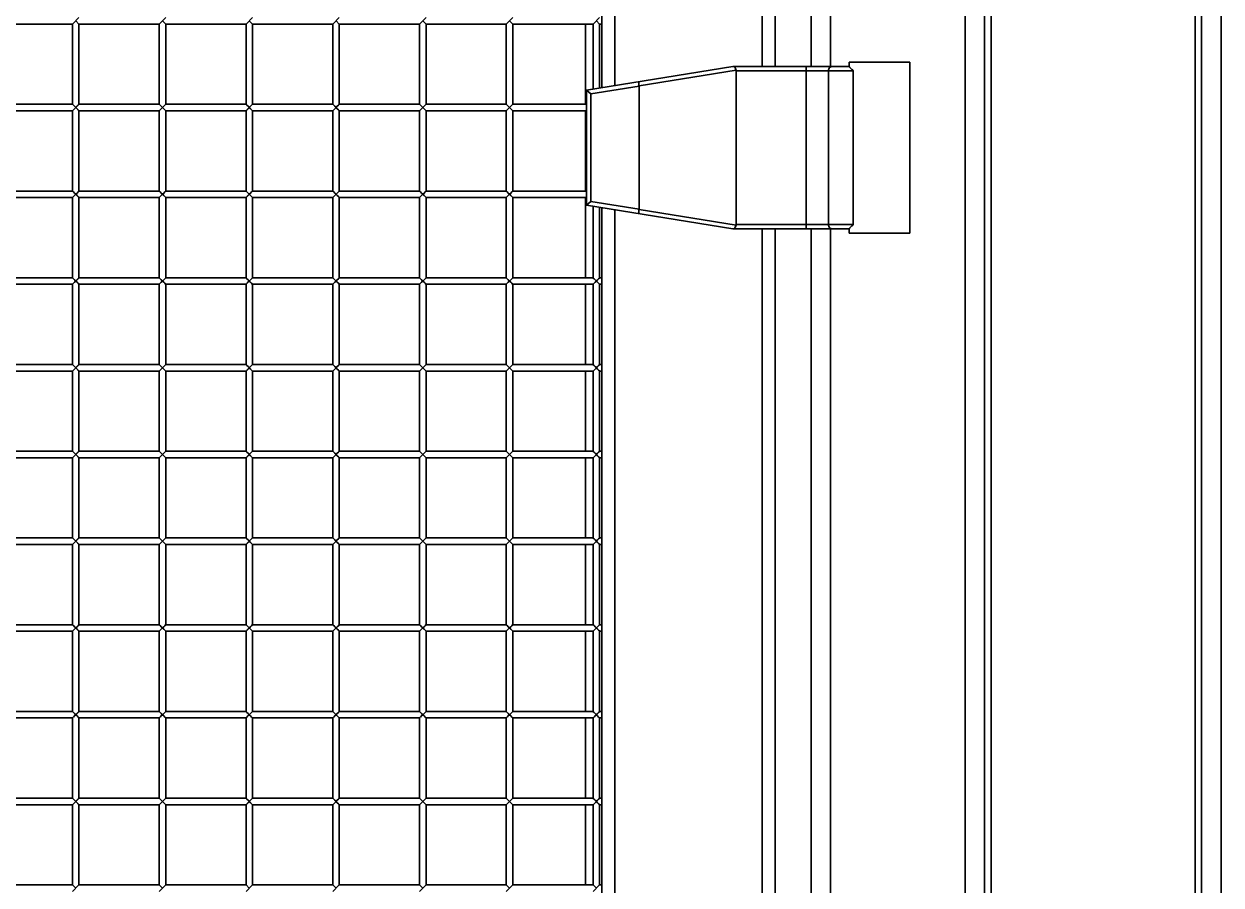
# Model space of a CAD drawing. Header units: millimetres. Extents: x 32496 to 166256, y 3504 to 23939.
# Drawn here: x 45024 to 45576, y 15773 to 16170 of the extents above; entities that cross this region are included whole.
import ezdxf

# ---------------------------------------------------------------- set-up
doc = ezdxf.new("R2010")
doc.units = ezdxf.units.MM
doc.layers.get('0').update_dxf_attribs({"lineweight": 35})

msp = doc.modelspace()

# ---------------------------------------------------------------- linework, layer by layer
at = {"linetype": 'Continuous'}
for p, q in [((45457.64, 15203.349), (45457.64, 17722.349)), ((45466.64, 17722.349), (45466.64, 15203.349)), ((45469.64, 17722.349), (45469.64, 15203.349)), ((45563.64, 17722.349), (45563.64, 15203.349)), ((45566.64, 17722.349), (45566.64, 15203.349)), ((45575.64, 17722.349), (45575.64, 15203.349)), ((45296.14, 16141.467), (45296.14, 16784.23)), ((45364.14, 16775.349), (45364.14, 16150.349)), ((45370.14, 16150.349), (45370.14, 16775.349)), ((45386.64, 16150.349), (45386.64, 16775.349)), ((45395.64, 16150.349), (45395.64, 16775.349)), ((45290.14, 16362.849), (45290.14, 16140.326)), ((45046.14, 16169.849), (45049.14, 16172.849)), ((45049.14, 16169.849), (45047.64, 16171.349)), ((45086.14, 16169.849), (45089.14, 16172.849)), ((45089.14, 16169.849), (45087.64, 16171.349)), ((45126.14, 16169.849), (45129.14, 16172.849)), ((45129.14, 16169.849), (45127.64, 16171.349)), ((45166.14, 16169.849), (45169.14, 16172.849)), ((45169.14, 16169.849), (45167.64, 16171.349)), ((45206.14, 16169.849), (45209.14, 16172.849)), ((45209.14, 16169.849), (45207.64, 16171.349)), ((45246.14, 16169.849), (45249.14, 16172.849)), ((45249.14, 16169.849), (45247.64, 16171.349)), ((45286.14, 16169.849), (45289.14, 16172.849)), ((45289.14, 16169.849), (45287.64, 16171.349)), ((45009.14, 16169.849), (45046.14, 16169.849)), ((45046.14, 16169.849), (45046.14, 16132.849)), ((45049.14, 16169.849), (45049.14, 16132.849)), ((45049.14, 16169.849), (45086.14, 16169.849)), ((45086.14, 16169.849), (45086.14, 16132.849)), ((45089.14, 16169.849), (45089.14, 16132.849)), ((45089.14, 16169.849), (45126.14, 16169.849)), ((45126.14, 16169.849), (45126.14, 16132.849)), ((45129.14, 16169.849), (45129.14, 16132.849)), ((45129.14, 16169.849), (45166.14, 16169.849)), ((45166.14, 16169.849), (45166.14, 16132.849)), ((45169.14, 16169.849), (45169.14, 16132.849)), ((45169.14, 16169.849), (45206.14, 16169.849)), ((45206.14, 16169.849), (45206.14, 16132.849)), ((45209.14, 16169.849), (45209.14, 16132.849)), ((45209.14, 16169.849), (45246.14, 16169.849)), ((45246.14, 16169.849), (45246.14, 16132.849)), ((45249.14, 16169.849), (45249.14, 16132.849)), ((45249.14, 16169.849), (45286.14, 16169.849)), ((45282.64, 16132.849), (45282.64, 16169.849)), ((45286.14, 16169.849), (45286.14, 16139.838)), ((45289.14, 16169.849), (45289.14, 16140.326)), ((45289.14, 16169.849), (45290.14, 16169.849)), ((45283.14, 16139.349), (45350.64, 16150.349)), ((45352.058, 16148.631), (45307.334, 16141.343)), ((45350.64, 16150.349), (45404.14, 16150.349)), ((45352.14, 16148.349), (45352.14, 16077.349)), ((45352.14, 16148.349), (45406.108, 16148.349)), ((45384.316, 16150.349), (45384.316, 16075.349)), ((45394.629, 16077.349), (45394.629, 16148.349)), ((45404.14, 16150.348), (45404.14, 16152.349)), ((45404.14, 16152.349), (45432.14, 16152.349)), ((45406.108, 16148.349), (45406.108, 16077.349)), ((45432.14, 16073.349), (45432.14, 16152.349)), ((45283.14, 16139.349), (45283.14, 16086.349)), ((45283.14, 16139.349), (45285.14, 16137.648)), ((45307.34, 16141.266), (45285.14, 16137.648)), ((45285.14, 16088.049), (45285.14, 16137.648)), ((45307.34, 16141.266), (45307.34, 16084.431)), ((45009.14, 16132.849), (45046.14, 16132.849)), ((45046.14, 16132.849), (45047.64, 16131.349)), ((45046.14, 16129.849), (45049.14, 16132.849)), ((45049.14, 16129.849), (45047.64, 16131.349)), ((45049.14, 16132.849), (45086.14, 16132.849)), ((45086.14, 16132.849), (45087.64, 16131.349)), ((45086.14, 16129.849), (45089.14, 16132.849)), ((45089.14, 16129.849), (45087.64, 16131.349)), ((45089.14, 16132.849), (45126.14, 16132.849)), ((45126.14, 16132.849), (45127.64, 16131.349)), ((45126.14, 16129.849), (45129.14, 16132.849)), ((45129.14, 16129.849), (45127.64, 16131.349)), ((45129.14, 16132.849), (45166.14, 16132.849)), ((45166.14, 16132.849), (45167.64, 16131.349)), ((45166.14, 16129.849), (45169.14, 16132.849)), ((45169.14, 16129.849), (45167.64, 16131.349)), ((45169.14, 16132.849), (45206.14, 16132.849)), ((45206.14, 16132.849), (45207.64, 16131.349)), ((45206.14, 16129.849), (45209.14, 16132.849)), ((45209.14, 16129.849), (45207.64, 16131.349)), ((45209.14, 16132.849), (45246.14, 16132.849)), ((45246.14, 16132.849), (45247.64, 16131.349)), ((45246.14, 16129.849), (45249.14, 16132.849)), ((45249.14, 16129.849), (45247.64, 16131.349)), ((45249.14, 16132.849), (45283.14, 16132.849)), ((45009.14, 16129.849), (45046.14, 16129.849)), ((45046.14, 16129.849), (45046.14, 16092.849)), ((45049.14, 16129.849), (45049.14, 16092.849)), ((45049.14, 16129.849), (45086.14, 16129.849)), ((45086.14, 16129.849), (45086.14, 16092.849)), ((45089.14, 16129.849), (45089.14, 16092.849)), ((45089.14, 16129.849), (45126.14, 16129.849)), ((45126.14, 16129.849), (45126.14, 16092.849)), ((45129.14, 16129.849), (45129.14, 16092.849)), ((45129.14, 16129.849), (45166.14, 16129.849)), ((45166.14, 16129.849), (45166.14, 16092.849)), ((45169.14, 16129.849), (45169.14, 16092.849)), ((45169.14, 16129.849), (45206.14, 16129.849)), ((45206.14, 16129.849), (45206.14, 16092.849)), ((45209.14, 16129.849), (45209.14, 16092.849)), ((45209.14, 16129.849), (45246.14, 16129.849)), ((45246.14, 16129.849), (45246.14, 16092.849)), ((45249.14, 16129.849), (45249.14, 16092.849)), ((45249.14, 16129.849), (45283.14, 16129.849)), ((45282.64, 16092.849), (45282.64, 16129.849)), ((45009.14, 16092.849), (45046.14, 16092.849)), ((45046.14, 16092.849), (45047.64, 16091.349)), ((45046.14, 16089.849), (45049.14, 16092.849)), ((45049.14, 16092.849), (45086.14, 16092.849)), ((45086.14, 16092.849), (45087.64, 16091.349)), ((45086.14, 16089.849), (45089.14, 16092.849)), ((45089.14, 16092.849), (45126.14, 16092.849)), ((45126.14, 16092.849), (45127.64, 16091.349)), ((45126.14, 16089.849), (45129.14, 16092.849)), ((45129.14, 16092.849), (45166.14, 16092.849)), ((45166.14, 16092.849), (45167.64, 16091.349)), ((45166.14, 16089.849), (45169.14, 16092.849)), ((45169.14, 16092.849), (45206.14, 16092.849)), ((45206.14, 16092.849), (45207.64, 16091.349)), ((45206.14, 16089.849), (45209.14, 16092.849)), ((45209.14, 16092.849), (45246.14, 16092.849)), ((45246.14, 16092.849), (45247.64, 16091.349)), ((45246.14, 16089.849), (45249.14, 16092.849)), ((45249.14, 16092.849), (45283.14, 16092.849)), ((45009.14, 16089.849), (45046.14, 16089.849)), ((45046.14, 16089.849), (45046.14, 16052.849)), ((45049.14, 16089.849), (45047.64, 16091.349)), ((45049.14, 16089.849), (45049.14, 16052.849)), ((45049.14, 16089.849), (45086.14, 16089.849)), ((45086.14, 16089.849), (45086.14, 16052.849)), ((45089.14, 16089.849), (45087.64, 16091.349)), ((45089.14, 16089.849), (45089.14, 16052.849)), ((45089.14, 16089.849), (45126.14, 16089.849)), ((45126.14, 16089.849), (45126.14, 16052.849)), ((45129.14, 16089.849), (45127.64, 16091.349)), ((45129.14, 16089.849), (45129.14, 16052.849)), ((45129.14, 16089.849), (45166.14, 16089.849)), ((45166.14, 16089.849), (45166.14, 16052.849)), ((45169.14, 16089.849), (45167.64, 16091.349)), ((45169.14, 16089.849), (45169.14, 16052.849)), ((45169.14, 16089.849), (45206.14, 16089.849)), ((45206.14, 16089.849), (45206.14, 16052.849)), ((45209.14, 16089.849), (45207.64, 16091.349)), ((45209.14, 16089.849), (45209.14, 16052.849)), ((45209.14, 16089.849), (45246.14, 16089.849)), ((45246.14, 16089.849), (45246.14, 16052.849)), ((45249.14, 16089.849), (45247.64, 16091.349)), ((45249.14, 16089.849), (45249.14, 16052.849)), ((45249.14, 16089.849), (45283.14, 16089.849)), ((45282.64, 16052.849), (45282.64, 16089.849)), ((45283.14, 16086.349), (45285.14, 16088.049)), ((45285.14, 16088.049), (45307.34, 16084.431)), ((45283.14, 16086.349), (45350.64, 16075.349)), ((45286.14, 16085.86), (45286.14, 16052.849)), ((45289.14, 16085.371), (45289.14, 16052.849)), ((45290.14, 16085.208), (45290.14, 15459.849)), ((45296.14, 15441.467), (45296.14, 16084.23)), ((45307.334, 16084.355), (45352.058, 16077.066)), ((45406.108, 16077.349), (45352.14, 16077.349)), ((45350.64, 16075.349), (45404.14, 16075.349)), ((45364.14, 16075.349), (45364.14, 15450.349)), ((45370.14, 15450.349), (45370.14, 16075.349)), ((45386.64, 15450.349), (45386.64, 16075.349)), ((45395.64, 15450.349), (45395.64, 16075.349)), ((45404.14, 16075.349), (45404.14, 16073.349)), ((45432.14, 16073.349), (45404.14, 16073.349)), ((45009.14, 16052.849), (45046.14, 16052.849)), ((45009.14, 16049.849), (45046.14, 16049.849)), ((45046.14, 16052.849), (45047.64, 16051.349)), ((45046.14, 16049.849), (45049.14, 16052.849)), ((45046.14, 16049.849), (45046.14, 16012.849)), ((45049.14, 16049.849), (45047.64, 16051.349)), ((45049.14, 16052.849), (45086.14, 16052.849)), ((45049.14, 16049.849), (45049.14, 16012.849)), ((45049.14, 16049.849), (45086.14, 16049.849)), ((45086.14, 16052.849), (45087.64, 16051.349)), ((45086.14, 16049.849), (45089.14, 16052.849)), ((45086.14, 16049.849), (45086.14, 16012.849)), ((45089.14, 16049.849), (45087.64, 16051.349)), ((45089.14, 16052.849), (45126.14, 16052.849)), ((45089.14, 16049.849), (45089.14, 16012.849)), ((45089.14, 16049.849), (45126.14, 16049.849)), ((45126.14, 16052.849), (45127.64, 16051.349)), ((45126.14, 16049.849), (45129.14, 16052.849)), ((45126.14, 16049.849), (45126.14, 16012.849)), ((45129.14, 16049.849), (45127.64, 16051.349)), ((45129.14, 16052.849), (45166.14, 16052.849)), ((45129.14, 16049.849), (45129.14, 16012.849)), ((45129.14, 16049.849), (45166.14, 16049.849)), ((45166.14, 16052.849), (45167.64, 16051.349)), ((45166.14, 16049.849), (45169.14, 16052.849)), ((45166.14, 16049.849), (45166.14, 16012.849)), ((45169.14, 16049.849), (45167.64, 16051.349)), ((45169.14, 16052.849), (45206.14, 16052.849)), ((45169.14, 16049.849), (45169.14, 16012.849)), ((45169.14, 16049.849), (45206.14, 16049.849)), ((45206.14, 16052.849), (45207.64, 16051.349)), ((45206.14, 16049.849), (45209.14, 16052.849)), ((45206.14, 16049.849), (45206.14, 16012.849)), ((45209.14, 16049.849), (45207.64, 16051.349)), ((45209.14, 16052.849), (45246.14, 16052.849)), ((45209.14, 16049.849), (45209.14, 16012.849)), ((45209.14, 16049.849), (45246.14, 16049.849)), ((45246.14, 16052.849), (45247.64, 16051.349)), ((45246.14, 16049.849), (45249.14, 16052.849)), ((45246.14, 16049.849), (45246.14, 16012.849)), ((45249.14, 16049.849), (45247.64, 16051.349)), ((45249.14, 16052.849), (45286.14, 16052.849)), ((45249.14, 16049.849), (45249.14, 16012.849)), ((45249.14, 16049.849), (45286.14, 16049.849)), ((45282.64, 16012.849), (45282.64, 16049.849)), ((45286.14, 16052.849), (45287.64, 16051.349)), ((45286.14, 16049.849), (45289.14, 16052.849)), ((45286.14, 16049.849), (45286.14, 16012.849)), ((45289.14, 16049.849), (45287.64, 16051.349)), ((45289.14, 16052.849), (45290.14, 16052.849)), ((45289.14, 16049.849), (45289.14, 16012.849)), ((45289.14, 16049.849), (45290.14, 16049.849)), ((45009.14, 16012.849), (45046.14, 16012.849)), ((45046.14, 16012.849), (45047.64, 16011.349)), ((45046.14, 16009.849), (45049.14, 16012.849)), ((45049.14, 16009.849), (45047.64, 16011.349)), ((45049.14, 16012.849), (45086.14, 16012.849)), ((45086.14, 16012.849), (45087.64, 16011.349)), ((45086.14, 16009.849), (45089.14, 16012.849)), ((45089.14, 16009.849), (45087.64, 16011.349)), ((45089.14, 16012.849), (45126.14, 16012.849)), ((45126.14, 16012.849), (45127.64, 16011.349)), ((45126.14, 16009.849), (45129.14, 16012.849)), ((45129.14, 16009.849), (45127.64, 16011.349)), ((45129.14, 16012.849), (45166.14, 16012.849)), ((45166.14, 16012.849), (45167.64, 16011.349)), ((45166.14, 16009.849), (45169.14, 16012.849)), ((45169.14, 16009.849), (45167.64, 16011.349)), ((45169.14, 16012.849), (45206.14, 16012.849)), ((45206.14, 16012.849), (45207.64, 16011.349)), ((45206.14, 16009.849), (45209.14, 16012.849)), ((45209.14, 16009.849), (45207.64, 16011.349)), ((45209.14, 16012.849), (45246.14, 16012.849)), ((45246.14, 16012.849), (45247.64, 16011.349)), ((45246.14, 16009.849), (45249.14, 16012.849)), ((45249.14, 16009.849), (45247.64, 16011.349)), ((45249.14, 16012.849), (45286.14, 16012.849)), ((45286.14, 16012.849), (45287.64, 16011.349)), ((45286.14, 16009.849), (45289.14, 16012.849)), ((45289.14, 16009.849), (45287.64, 16011.349)), ((45289.14, 16012.849), (45290.14, 16012.849)), ((45009.14, 16009.849), (45046.14, 16009.849)), ((45046.14, 16009.849), (45046.14, 15972.849)), ((45049.14, 16009.849), (45049.14, 15972.849)), ((45049.14, 16009.849), (45086.14, 16009.849)), ((45086.14, 16009.849), (45086.14, 15972.849)), ((45089.14, 16009.849), (45089.14, 15972.849)), ((45089.14, 16009.849), (45126.14, 16009.849)), ((45126.14, 16009.849), (45126.14, 15972.849)), ((45129.14, 16009.849), (45129.14, 15972.849)), ((45129.14, 16009.849), (45166.14, 16009.849)), ((45166.14, 16009.849), (45166.14, 15972.849)), ((45169.14, 16009.849), (45169.14, 15972.849)), ((45169.14, 16009.849), (45206.14, 16009.849)), ((45206.14, 16009.849), (45206.14, 15972.849)), ((45209.14, 16009.849), (45209.14, 15972.849)), ((45209.14, 16009.849), (45246.14, 16009.849)), ((45246.14, 16009.849), (45246.14, 15972.849)), ((45249.14, 16009.849), (45249.14, 15972.849)), ((45249.14, 16009.849), (45286.14, 16009.849)), ((45282.64, 15972.849), (45282.64, 16009.849)), ((45286.14, 16009.849), (45286.14, 15972.849)), ((45289.14, 16009.849), (45289.14, 15972.849)), ((45289.14, 16009.849), (45290.14, 16009.849)), ((45009.14, 15972.849), (45046.14, 15972.849)), ((45046.14, 15972.849), (45047.64, 15971.349)), ((45046.14, 15969.849), (45049.14, 15972.849)), ((45049.14, 15969.849), (45047.64, 15971.349)), ((45049.14, 15972.849), (45086.14, 15972.849)), ((45086.14, 15972.849), (45087.64, 15971.349)), ((45086.14, 15969.849), (45089.14, 15972.849)), ((45089.14, 15969.849), (45087.64, 15971.349)), ((45089.14, 15972.849), (45126.14, 15972.849)), ((45126.14, 15972.849), (45127.64, 15971.349)), ((45126.14, 15969.849), (45129.14, 15972.849)), ((45129.14, 15969.849), (45127.64, 15971.349)), ((45129.14, 15972.849), (45166.14, 15972.849)), ((45166.14, 15972.849), (45167.64, 15971.349)), ((45166.14, 15969.849), (45169.14, 15972.849)), ((45169.14, 15969.849), (45167.64, 15971.349)), ((45169.14, 15972.849), (45206.14, 15972.849)), ((45206.14, 15972.849), (45207.64, 15971.349)), ((45206.14, 15969.849), (45209.14, 15972.849)), ((45209.14, 15969.849), (45207.64, 15971.349)), ((45209.14, 15972.849), (45246.14, 15972.849)), ((45246.14, 15972.849), (45247.64, 15971.349)), ((45246.14, 15969.849), (45249.14, 15972.849)), ((45249.14, 15969.849), (45247.64, 15971.349)), ((45249.14, 15972.849), (45286.14, 15972.849)), ((45286.14, 15972.849), (45287.64, 15971.349)), ((45286.14, 15969.849), (45289.14, 15972.849)), ((45289.14, 15969.849), (45287.64, 15971.349)), ((45289.14, 15972.849), (45290.14, 15972.849)), ((45009.14, 15969.849), (45046.14, 15969.849)), ((45046.14, 15969.849), (45046.14, 15932.849)), ((45049.14, 15969.849), (45049.14, 15932.849)), ((45049.14, 15969.849), (45086.14, 15969.849)), ((45086.14, 15969.849), (45086.14, 15932.849)), ((45089.14, 15969.849), (45089.14, 15932.849)), ((45089.14, 15969.849), (45126.14, 15969.849)), ((45126.14, 15969.849), (45126.14, 15932.849)), ((45129.14, 15969.849), (45129.14, 15932.849)), ((45129.14, 15969.849), (45166.14, 15969.849)), ((45166.14, 15969.849), (45166.14, 15932.849)), ((45169.14, 15969.849), (45169.14, 15932.849)), ((45169.14, 15969.849), (45206.14, 15969.849)), ((45206.14, 15969.849), (45206.14, 15932.849)), ((45209.14, 15969.849), (45209.14, 15932.849)), ((45209.14, 15969.849), (45246.14, 15969.849)), ((45246.14, 15969.849), (45246.14, 15932.849)), ((45249.14, 15969.849), (45249.14, 15932.849)), ((45249.14, 15969.849), (45286.14, 15969.849)), ((45282.64, 15932.849), (45282.64, 15969.849)), ((45286.14, 15969.849), (45286.14, 15932.849)), ((45289.14, 15969.849), (45289.14, 15932.849)), ((45289.14, 15969.849), (45290.14, 15969.849)), ((45009.14, 15932.849), (45046.14, 15932.849)), ((45046.14, 15932.849), (45047.64, 15931.349)), ((45046.14, 15929.849), (45049.14, 15932.849)), ((45049.14, 15932.849), (45086.14, 15932.849)), ((45086.14, 15932.849), (45087.64, 15931.349)), ((45086.14, 15929.849), (45089.14, 15932.849)), ((45089.14, 15932.849), (45126.14, 15932.849)), ((45126.14, 15932.849), (45127.64, 15931.349)), ((45126.14, 15929.849), (45129.14, 15932.849)), ((45129.14, 15932.849), (45166.14, 15932.849)), ((45166.14, 15932.849), (45167.64, 15931.349)), ((45166.14, 15929.849), (45169.14, 15932.849)), ((45169.14, 15932.849), (45206.14, 15932.849)), ((45206.14, 15932.849), (45207.64, 15931.349)), ((45206.14, 15929.849), (45209.14, 15932.849)), ((45209.14, 15932.849), (45246.14, 15932.849)), ((45246.14, 15932.849), (45247.64, 15931.349)), ((45246.14, 15929.849), (45249.14, 15932.849)), ((45249.14, 15932.849), (45286.14, 15932.849)), ((45286.14, 15932.849), (45287.64, 15931.349)), ((45286.14, 15929.849), (45289.14, 15932.849)), ((45289.14, 15932.849), (45290.14, 15932.849)), ((45009.14, 15929.849), (45046.14, 15929.849)), ((45046.14, 15929.849), (45046.14, 15892.849)), ((45049.14, 15929.849), (45047.64, 15931.349)), ((45049.14, 15929.849), (45049.14, 15892.849)), ((45049.14, 15929.849), (45086.14, 15929.849)), ((45086.14, 15929.849), (45086.14, 15892.849)), ((45089.14, 15929.849), (45087.64, 15931.349)), ((45089.14, 15929.849), (45089.14, 15892.849)), ((45089.14, 15929.849), (45126.14, 15929.849)), ((45126.14, 15929.849), (45126.14, 15892.849)), ((45129.14, 15929.849), (45127.64, 15931.349)), ((45129.14, 15929.849), (45129.14, 15892.849)), ((45129.14, 15929.849), (45166.14, 15929.849)), ((45166.14, 15929.849), (45166.14, 15892.849)), ((45169.14, 15929.849), (45167.64, 15931.349)), ((45169.14, 15929.849), (45169.14, 15892.849)), ((45169.14, 15929.849), (45206.14, 15929.849)), ((45206.14, 15929.849), (45206.14, 15892.849)), ((45209.14, 15929.849), (45207.64, 15931.349)), ((45209.14, 15929.849), (45209.14, 15892.849)), ((45209.14, 15929.849), (45246.14, 15929.849)), ((45246.14, 15929.849), (45246.14, 15892.849)), ((45249.14, 15929.849), (45247.64, 15931.349)), ((45249.14, 15929.849), (45249.14, 15892.849)), ((45249.14, 15929.849), (45286.14, 15929.849)), ((45282.64, 15892.849), (45282.64, 15929.849)), ((45286.14, 15929.849), (45286.14, 15892.849)), ((45289.14, 15929.849), (45287.64, 15931.349)), ((45289.14, 15929.849), (45289.14, 15892.849)), ((45289.14, 15929.849), (45290.14, 15929.849)), ((45009.14, 15892.849), (45046.14, 15892.849)), ((45009.14, 15889.849), (45046.14, 15889.849)), ((45046.14, 15892.849), (45047.64, 15891.349)), ((45046.14, 15889.849), (45049.14, 15892.849)), ((45046.14, 15889.849), (45046.14, 15852.849)), ((45049.14, 15889.849), (45047.64, 15891.349)), ((45049.14, 15892.849), (45086.14, 15892.849)), ((45049.14, 15889.849), (45049.14, 15852.849)), ((45049.14, 15889.849), (45086.14, 15889.849)), ((45086.14, 15892.849), (45087.64, 15891.349)), ((45086.14, 15889.849), (45089.14, 15892.849)), ((45086.14, 15889.849), (45086.14, 15852.849)), ((45089.14, 15889.849), (45087.64, 15891.349)), ((45089.14, 15892.849), (45126.14, 15892.849)), ((45089.14, 15889.849), (45089.14, 15852.849)), ((45089.14, 15889.849), (45126.14, 15889.849)), ((45126.14, 15892.849), (45127.64, 15891.349)), ((45126.14, 15889.849), (45129.14, 15892.849)), ((45126.14, 15889.849), (45126.14, 15852.849)), ((45129.14, 15889.849), (45127.64, 15891.349)), ((45129.14, 15892.849), (45166.14, 15892.849)), ((45129.14, 15889.849), (45129.14, 15852.849)), ((45129.14, 15889.849), (45166.14, 15889.849)), ((45166.14, 15892.849), (45167.64, 15891.349)), ((45166.14, 15889.849), (45169.14, 15892.849)), ((45166.14, 15889.849), (45166.14, 15852.849)), ((45169.14, 15889.849), (45167.64, 15891.349)), ((45169.14, 15892.849), (45206.14, 15892.849)), ((45169.14, 15889.849), (45169.14, 15852.849)), ((45169.14, 15889.849), (45206.14, 15889.849)), ((45206.14, 15892.849), (45207.64, 15891.349)), ((45206.14, 15889.849), (45209.14, 15892.849)), ((45206.14, 15889.849), (45206.14, 15852.849)), ((45209.14, 15889.849), (45207.64, 15891.349)), ((45209.14, 15892.849), (45246.14, 15892.849)), ((45209.14, 15889.849), (45209.14, 15852.849)), ((45209.14, 15889.849), (45246.14, 15889.849)), ((45246.14, 15892.849), (45247.64, 15891.349)), ((45246.14, 15889.849), (45249.14, 15892.849)), ((45246.14, 15889.849), (45246.14, 15852.849)), ((45249.14, 15889.849), (45247.64, 15891.349)), ((45249.14, 15892.849), (45286.14, 15892.849)), ((45249.14, 15889.849), (45249.14, 15852.849)), ((45249.14, 15889.849), (45286.14, 15889.849)), ((45282.64, 15852.849), (45282.64, 15889.849)), ((45286.14, 15892.849), (45287.64, 15891.349)), ((45286.14, 15889.849), (45289.14, 15892.849)), ((45286.14, 15889.849), (45286.14, 15852.849)), ((45289.14, 15889.849), (45287.64, 15891.349)), ((45289.14, 15892.849), (45290.14, 15892.849)), ((45289.14, 15889.849), (45289.14, 15852.849)), ((45289.14, 15889.849), (45290.14, 15889.849)), ((45009.14, 15852.849), (45046.14, 15852.849)), ((45046.14, 15852.849), (45047.64, 15851.349)), ((45046.14, 15849.849), (45049.14, 15852.849)), ((45049.14, 15849.849), (45047.64, 15851.349)), ((45049.14, 15852.849), (45086.14, 15852.849)), ((45086.14, 15852.849), (45087.64, 15851.349)), ((45086.14, 15849.849), (45089.14, 15852.849)), ((45089.14, 15849.849), (45087.64, 15851.349)), ((45089.14, 15852.849), (45126.14, 15852.849)), ((45126.14, 15852.849), (45127.64, 15851.349)), ((45126.14, 15849.849), (45129.14, 15852.849)), ((45129.14, 15849.849), (45127.64, 15851.349)), ((45129.14, 15852.849), (45166.14, 15852.849)), ((45166.14, 15852.849), (45167.64, 15851.349)), ((45166.14, 15849.849), (45169.14, 15852.849)), ((45169.14, 15849.849), (45167.64, 15851.349)), ((45169.14, 15852.849), (45206.14, 15852.849)), ((45206.14, 15852.849), (45207.64, 15851.349)), ((45206.14, 15849.849), (45209.14, 15852.849)), ((45209.14, 15849.849), (45207.64, 15851.349)), ((45209.14, 15852.849), (45246.14, 15852.849)), ((45246.14, 15852.849), (45247.64, 15851.349)), ((45246.14, 15849.849), (45249.14, 15852.849)), ((45249.14, 15849.849), (45247.64, 15851.349)), ((45249.14, 15852.849), (45286.14, 15852.849)), ((45286.14, 15852.849), (45287.64, 15851.349)), ((45286.14, 15849.849), (45289.14, 15852.849)), ((45289.14, 15849.849), (45287.64, 15851.349)), ((45289.14, 15852.849), (45290.14, 15852.849)), ((45009.14, 15849.849), (45046.14, 15849.849)), ((45046.14, 15849.849), (45046.14, 15812.849)), ((45049.14, 15849.849), (45049.14, 15812.849)), ((45049.14, 15849.849), (45086.14, 15849.849)), ((45086.14, 15849.849), (45086.14, 15812.849)), ((45089.14, 15849.849), (45089.14, 15812.849)), ((45089.14, 15849.849), (45126.14, 15849.849)), ((45126.14, 15849.849), (45126.14, 15812.849)), ((45129.14, 15849.849), (45129.14, 15812.849)), ((45129.14, 15849.849), (45166.14, 15849.849)), ((45166.14, 15849.849), (45166.14, 15812.849)), ((45169.14, 15849.849), (45169.14, 15812.849)), ((45169.14, 15849.849), (45206.14, 15849.849)), ((45206.14, 15849.849), (45206.14, 15812.849)), ((45209.14, 15849.849), (45209.14, 15812.849)), ((45209.14, 15849.849), (45246.14, 15849.849)), ((45246.14, 15849.849), (45246.14, 15812.849)), ((45249.14, 15849.849), (45249.14, 15812.849)), ((45249.14, 15849.849), (45286.14, 15849.849)), ((45282.64, 15812.849), (45282.64, 15849.849)), ((45286.14, 15849.849), (45286.14, 15812.849)), ((45289.14, 15849.849), (45289.14, 15812.849)), ((45289.14, 15849.849), (45290.14, 15849.849)), ((45009.14, 15812.849), (45046.14, 15812.849)), ((45046.14, 15812.849), (45047.64, 15811.349)), ((45046.14, 15809.849), (45049.14, 15812.849)), ((45049.14, 15809.849), (45047.64, 15811.349)), ((45049.14, 15812.849), (45086.14, 15812.849)), ((45086.14, 15812.849), (45087.64, 15811.349)), ((45086.14, 15809.849), (45089.14, 15812.849)), ((45089.14, 15809.849), (45087.64, 15811.349)), ((45089.14, 15812.849), (45126.14, 15812.849)), ((45126.14, 15812.849), (45127.64, 15811.349)), ((45126.14, 15809.849), (45129.14, 15812.849)), ((45129.14, 15809.849), (45127.64, 15811.349)), ((45129.14, 15812.849), (45166.14, 15812.849)), ((45166.14, 15812.849), (45167.64, 15811.349)), ((45166.14, 15809.849), (45169.14, 15812.849)), ((45169.14, 15809.849), (45167.64, 15811.349)), ((45169.14, 15812.849), (45206.14, 15812.849)), ((45206.14, 15812.849), (45207.64, 15811.349)), ((45206.14, 15809.849), (45209.14, 15812.849)), ((45209.14, 15809.849), (45207.64, 15811.349)), ((45209.14, 15812.849), (45246.14, 15812.849)), ((45246.14, 15812.849), (45247.64, 15811.349)), ((45246.14, 15809.849), (45249.14, 15812.849)), ((45249.14, 15809.849), (45247.64, 15811.349)), ((45249.14, 15812.849), (45286.14, 15812.849)), ((45286.14, 15812.849), (45287.64, 15811.349)), ((45286.14, 15809.849), (45289.14, 15812.849)), ((45289.14, 15809.849), (45287.64, 15811.349)), ((45289.14, 15812.849), (45290.14, 15812.849)), ((45009.14, 15809.849), (45046.14, 15809.849)), ((45046.14, 15809.849), (45046.14, 15772.849)), ((45049.14, 15809.849), (45049.14, 15772.849)), ((45049.14, 15809.849), (45086.14, 15809.849)), ((45086.14, 15809.849), (45086.14, 15772.849)), ((45089.14, 15809.849), (45089.14, 15772.849)), ((45089.14, 15809.849), (45126.14, 15809.849)), ((45126.14, 15809.849), (45126.14, 15772.849)), ((45129.14, 15809.849), (45129.14, 15772.849)), ((45129.14, 15809.849), (45166.14, 15809.849)), ((45166.14, 15809.849), (45166.14, 15772.849)), ((45169.14, 15809.849), (45169.14, 15772.849)), ((45169.14, 15809.849), (45206.14, 15809.849)), ((45206.14, 15809.849), (45206.14, 15772.849)), ((45209.14, 15809.849), (45209.14, 15772.849)), ((45209.14, 15809.849), (45246.14, 15809.849)), ((45246.14, 15809.849), (45246.14, 15772.849)), ((45249.14, 15809.849), (45249.14, 15772.849)), ((45249.14, 15809.849), (45286.14, 15809.849)), ((45282.64, 15772.849), (45282.64, 15809.849)), ((45286.14, 15809.849), (45286.14, 15772.849)), ((45289.14, 15809.849), (45289.14, 15772.849)), ((45289.14, 15809.849), (45290.14, 15809.849)), ((45009.14, 15772.849), (45046.14, 15772.849)), ((45046.14, 15772.849), (45047.64, 15771.349)), ((45046.14, 15769.849), (45049.14, 15772.849)), ((45049.14, 15772.849), (45086.14, 15772.849)), ((45086.14, 15772.849), (45087.64, 15771.349)), ((45086.14, 15769.849), (45089.14, 15772.849)), ((45089.14, 15772.849), (45126.14, 15772.849)), ((45126.14, 15772.849), (45127.64, 15771.349)), ((45126.14, 15769.849), (45129.14, 15772.849)), ((45129.14, 15772.849), (45166.14, 15772.849)), ((45166.14, 15772.849), (45167.64, 15771.349)), ((45166.14, 15769.849), (45169.14, 15772.849)), ((45169.14, 15772.849), (45206.14, 15772.849)), ((45206.14, 15772.849), (45207.64, 15771.349)), ((45206.14, 15769.849), (45209.14, 15772.849)), ((45209.14, 15772.849), (45246.14, 15772.849)), ((45246.14, 15772.849), (45247.64, 15771.349)), ((45246.14, 15769.849), (45249.14, 15772.849)), ((45249.14, 15772.849), (45286.14, 15772.849)), ((45286.14, 15772.849), (45287.64, 15771.349)), ((45286.14, 15769.849), (45289.14, 15772.849)), ((45289.14, 15772.849), (45290.14, 15772.849))]:
    msp.add_line(p, q, dxfattribs=at)
for points in [[(45046.255, 16132.733), (45046.57, 16132.418), (45047.06, 16131.929), (45048.229, 16130.759)], [(45047.64, 16131.349), (45047.049, 16130.758), (45046.579, 16130.288)], [(45047.64, 16131.349), (45048.227, 16131.936), (45048.702, 16132.411), (45049.025, 16132.734)], [(45086.255, 16132.733), (45086.57, 16132.418), (45087.06, 16131.929), (45088.229, 16130.759)], [(45087.64, 16131.349), (45087.049, 16130.758), (45086.579, 16130.288)], [(45087.64, 16131.349), (45088.227, 16131.936), (45088.702, 16132.411), (45089.025, 16132.734)], [(45126.255, 16132.733), (45126.57, 16132.418), (45127.06, 16131.929), (45128.229, 16130.759)], [(45127.64, 16131.349), (45127.049, 16130.758), (45126.579, 16130.288)], [(45127.64, 16131.349), (45128.227, 16131.936), (45128.702, 16132.411), (45129.025, 16132.734)], [(45166.255, 16132.733), (45166.57, 16132.418), (45167.06, 16131.929), (45168.229, 16130.759)], [(45167.64, 16131.349), (45167.049, 16130.758), (45166.579, 16130.288)], [(45167.64, 16131.349), (45168.227, 16131.936), (45168.702, 16132.411), (45169.025, 16132.734)], [(45206.255, 16132.733), (45206.57, 16132.418), (45207.06, 16131.929), (45208.229, 16130.759)], [(45207.64, 16131.349), (45207.049, 16130.758), (45206.579, 16130.288)], [(45207.64, 16131.349), (45208.227, 16131.936), (45208.702, 16132.411), (45209.025, 16132.734)], [(45246.255, 16132.733), (45246.57, 16132.418), (45247.06, 16131.929), (45248.229, 16130.759)], [(45247.64, 16131.349), (45247.049, 16130.758), (45246.579, 16130.288)], [(45247.64, 16131.349), (45248.227, 16131.936), (45248.702, 16132.411), (45249.025, 16132.734)], [(45049.024, 16129.965), (45048.701, 16130.287), (45048.229, 16130.759)], [(45089.024, 16129.965), (45088.701, 16130.287), (45088.229, 16130.759)], [(45129.024, 16129.965), (45128.701, 16130.287), (45128.229, 16130.759)], [(45169.024, 16129.965), (45168.701, 16130.287), (45168.229, 16130.759)], [(45209.024, 16129.965), (45208.701, 16130.287), (45208.229, 16130.759)], [(45249.024, 16129.965), (45248.701, 16130.287), (45248.229, 16130.759)], [(45046.255, 16092.733), (45046.57, 16092.418), (45047.06, 16091.929), (45048.229, 16090.759)], [(45047.64, 16091.349), (45048.227, 16091.936), (45048.702, 16092.411), (45049.025, 16092.734)], [(45086.255, 16092.733), (45086.57, 16092.418), (45087.06, 16091.929), (45088.229, 16090.759)], [(45087.64, 16091.349), (45088.227, 16091.936), (45088.702, 16092.411), (45089.025, 16092.734)], [(45126.255, 16092.733), (45126.57, 16092.418), (45127.06, 16091.929), (45128.229, 16090.759)], [(45127.64, 16091.349), (45128.227, 16091.936), (45128.702, 16092.411), (45129.025, 16092.734)], [(45166.255, 16092.733), (45166.57, 16092.418), (45167.06, 16091.929), (45168.229, 16090.759)], [(45167.64, 16091.349), (45168.227, 16091.936), (45168.702, 16092.411), (45169.025, 16092.734)], [(45206.255, 16092.733), (45206.57, 16092.418), (45207.06, 16091.929), (45208.229, 16090.759)], [(45207.64, 16091.349), (45208.227, 16091.936), (45208.702, 16092.411), (45209.025, 16092.734)], [(45246.255, 16092.733), (45246.57, 16092.418), (45247.06, 16091.929), (45248.229, 16090.759)], [(45247.64, 16091.349), (45248.227, 16091.936), (45248.702, 16092.411), (45249.025, 16092.734)], [(45047.64, 16091.349), (45047.049, 16090.758), (45046.579, 16090.288)], [(45049.024, 16089.965), (45048.701, 16090.287), (45048.229, 16090.759)], [(45087.64, 16091.349), (45087.049, 16090.758), (45086.579, 16090.288)], [(45089.024, 16089.965), (45088.701, 16090.287), (45088.229, 16090.759)], [(45127.64, 16091.349), (45127.049, 16090.758), (45126.579, 16090.288)], [(45129.024, 16089.965), (45128.701, 16090.287), (45128.229, 16090.759)], [(45167.64, 16091.349), (45167.049, 16090.758), (45166.579, 16090.288)], [(45169.024, 16089.965), (45168.701, 16090.287), (45168.229, 16090.759)], [(45207.64, 16091.349), (45207.049, 16090.758), (45206.579, 16090.288)], [(45209.024, 16089.965), (45208.701, 16090.287), (45208.229, 16090.759)], [(45247.64, 16091.349), (45247.049, 16090.758), (45246.579, 16090.288)], [(45249.024, 16089.965), (45248.701, 16090.287), (45248.229, 16090.759)], [(45046.255, 16052.733), (45046.57, 16052.418), (45047.06, 16051.929), (45048.229, 16050.759)], [(45047.64, 16051.349), (45047.049, 16050.758), (45046.579, 16050.288)], [(45047.64, 16051.349), (45048.227, 16051.936), (45048.702, 16052.411), (45049.025, 16052.734)], [(45049.024, 16049.965), (45048.701, 16050.287), (45048.229, 16050.759)], [(45086.255, 16052.733), (45086.57, 16052.418), (45087.06, 16051.929), (45088.229, 16050.759)], [(45087.64, 16051.349), (45087.049, 16050.758), (45086.579, 16050.288)], [(45087.64, 16051.349), (45088.227, 16051.936), (45088.702, 16052.411), (45089.025, 16052.734)], [(45089.024, 16049.965), (45088.701, 16050.287), (45088.229, 16050.759)], [(45126.255, 16052.733), (45126.57, 16052.418), (45127.06, 16051.929), (45128.229, 16050.759)], [(45127.64, 16051.349), (45127.049, 16050.758), (45126.579, 16050.288)], [(45127.64, 16051.349), (45128.227, 16051.936), (45128.702, 16052.411), (45129.025, 16052.734)], [(45129.024, 16049.965), (45128.701, 16050.287), (45128.229, 16050.759)], [(45166.255, 16052.733), (45166.57, 16052.418), (45167.06, 16051.929), (45168.229, 16050.759)], [(45167.64, 16051.349), (45167.049, 16050.758), (45166.579, 16050.288)], [(45167.64, 16051.349), (45168.227, 16051.936), (45168.702, 16052.411), (45169.025, 16052.734)], [(45169.024, 16049.965), (45168.701, 16050.287), (45168.229, 16050.759)], [(45206.255, 16052.733), (45206.57, 16052.418), (45207.06, 16051.929), (45208.229, 16050.759)], [(45207.64, 16051.349), (45207.049, 16050.758), (45206.579, 16050.288)], [(45207.64, 16051.349), (45208.227, 16051.936), (45208.702, 16052.411), (45209.025, 16052.734)], [(45209.024, 16049.965), (45208.701, 16050.287), (45208.229, 16050.759)], [(45246.255, 16052.733), (45246.57, 16052.418), (45247.06, 16051.929), (45248.229, 16050.759)], [(45247.64, 16051.349), (45247.049, 16050.758), (45246.579, 16050.288)], [(45247.64, 16051.349), (45248.227, 16051.936), (45248.702, 16052.411), (45249.025, 16052.734)], [(45249.024, 16049.965), (45248.701, 16050.287), (45248.229, 16050.759)], [(45286.255, 16052.733), (45286.57, 16052.418), (45287.06, 16051.928), (45288.229, 16050.759)], [(45287.64, 16051.349), (45287.049, 16050.758), (45286.579, 16050.288)], [(45287.64, 16051.349), (45288.227, 16051.936), (45288.702, 16052.411), (45289.025, 16052.734)], [(45289.024, 16049.965), (45288.701, 16050.287), (45288.229, 16050.759)], [(45046.255, 16012.733), (45046.57, 16012.418), (45047.06, 16011.929), (45048.229, 16010.759)], [(45047.64, 16011.349), (45047.049, 16010.758), (45046.579, 16010.288)], [(45047.64, 16011.349), (45048.227, 16011.936), (45048.702, 16012.411), (45049.025, 16012.734)], [(45049.024, 16009.965), (45048.701, 16010.287), (45048.229, 16010.759)], [(45086.255, 16012.733), (45086.57, 16012.418), (45087.06, 16011.929), (45088.229, 16010.759)], [(45087.64, 16011.349), (45087.049, 16010.758), (45086.579, 16010.288)], [(45087.64, 16011.349), (45088.227, 16011.936), (45088.702, 16012.411), (45089.025, 16012.734)], [(45089.024, 16009.965), (45088.701, 16010.287), (45088.229, 16010.759)], [(45126.255, 16012.733), (45126.57, 16012.418), (45127.06, 16011.929), (45128.229, 16010.759)], [(45127.64, 16011.349), (45127.049, 16010.758), (45126.579, 16010.288)], [(45127.64, 16011.349), (45128.227, 16011.936), (45128.702, 16012.411), (45129.025, 16012.734)], [(45129.024, 16009.965), (45128.701, 16010.287), (45128.229, 16010.759)], [(45166.255, 16012.733), (45166.57, 16012.418), (45167.06, 16011.929), (45168.229, 16010.759)], [(45167.64, 16011.349), (45167.049, 16010.758), (45166.579, 16010.288)], [(45167.64, 16011.349), (45168.227, 16011.936), (45168.702, 16012.411), (45169.025, 16012.734)], [(45169.024, 16009.965), (45168.701, 16010.287), (45168.229, 16010.759)], [(45206.255, 16012.733), (45206.57, 16012.418), (45207.06, 16011.929), (45208.229, 16010.759)], [(45207.64, 16011.349), (45207.049, 16010.758), (45206.579, 16010.288)], [(45207.64, 16011.349), (45208.227, 16011.936), (45208.702, 16012.411), (45209.025, 16012.734)], [(45209.024, 16009.965), (45208.701, 16010.287), (45208.229, 16010.759)], [(45246.255, 16012.733), (45246.57, 16012.418), (45247.06, 16011.929), (45248.229, 16010.759)], [(45247.64, 16011.349), (45247.049, 16010.758), (45246.579, 16010.288)], [(45247.64, 16011.349), (45248.227, 16011.936), (45248.702, 16012.411), (45249.025, 16012.734)], [(45249.024, 16009.965), (45248.701, 16010.287), (45248.229, 16010.759)], [(45286.255, 16012.733), (45286.57, 16012.418), (45287.06, 16011.928), (45288.229, 16010.759)], [(45287.64, 16011.349), (45287.049, 16010.758), (45286.579, 16010.288)], [(45287.64, 16011.349), (45288.227, 16011.936), (45288.702, 16012.411), (45289.025, 16012.734)], [(45289.024, 16009.965), (45288.701, 16010.287), (45288.229, 16010.759)], [(45046.255, 15972.733), (45046.57, 15972.418), (45047.06, 15971.929), (45048.229, 15970.759)], [(45047.64, 15971.349), (45047.049, 15970.758), (45046.579, 15970.288)], [(45047.64, 15971.349), (45048.227, 15971.936), (45048.702, 15972.411), (45049.025, 15972.734)], [(45086.255, 15972.733), (45086.57, 15972.418), (45087.06, 15971.929), (45088.229, 15970.759)], [(45087.64, 15971.349), (45087.049, 15970.758), (45086.579, 15970.288)], [(45087.64, 15971.349), (45088.227, 15971.936), (45088.702, 15972.411), (45089.025, 15972.734)], [(45126.255, 15972.733), (45126.57, 15972.418), (45127.06, 15971.929), (45128.229, 15970.759)], [(45127.64, 15971.349), (45127.049, 15970.758), (45126.579, 15970.288)], [(45127.64, 15971.349), (45128.227, 15971.936), (45128.702, 15972.411), (45129.025, 15972.734)], [(45166.255, 15972.733), (45166.57, 15972.418), (45167.06, 15971.929), (45168.229, 15970.759)], [(45167.64, 15971.349), (45167.049, 15970.758), (45166.579, 15970.288)], [(45167.64, 15971.349), (45168.227, 15971.936), (45168.702, 15972.411), (45169.025, 15972.734)], [(45206.255, 15972.733), (45206.57, 15972.418), (45207.06, 15971.929), (45208.229, 15970.759)], [(45207.64, 15971.349), (45207.049, 15970.758), (45206.579, 15970.288)], [(45207.64, 15971.349), (45208.227, 15971.936), (45208.702, 15972.411), (45209.025, 15972.734)], [(45246.255, 15972.733), (45246.57, 15972.418), (45247.06, 15971.929), (45248.229, 15970.759)], [(45247.64, 15971.349), (45247.049, 15970.758), (45246.579, 15970.288)], [(45247.64, 15971.349), (45248.227, 15971.936), (45248.702, 15972.411), (45249.025, 15972.734)], [(45286.255, 15972.733), (45286.57, 15972.418), (45287.06, 15971.928), (45288.229, 15970.759)], [(45287.64, 15971.349), (45287.049, 15970.758), (45286.579, 15970.288)], [(45287.64, 15971.349), (45288.227, 15971.936), (45288.702, 15972.411), (45289.025, 15972.734)], [(45049.024, 15969.965), (45048.701, 15970.287), (45048.229, 15970.759)], [(45089.024, 15969.965), (45088.701, 15970.287), (45088.229, 15970.759)], [(45129.024, 15969.965), (45128.701, 15970.287), (45128.229, 15970.759)], [(45169.024, 15969.965), (45168.701, 15970.287), (45168.229, 15970.759)], [(45209.024, 15969.965), (45208.701, 15970.287), (45208.229, 15970.759)], [(45249.024, 15969.965), (45248.701, 15970.287), (45248.229, 15970.759)], [(45289.024, 15969.965), (45288.701, 15970.287), (45288.229, 15970.759)], [(45046.255, 15932.733), (45046.57, 15932.418), (45047.06, 15931.929), (45048.229, 15930.759)], [(45047.64, 15931.349), (45048.227, 15931.936), (45048.702, 15932.411), (45049.025, 15932.734)], [(45086.255, 15932.733), (45086.57, 15932.418), (45087.06, 15931.929), (45088.229, 15930.759)], [(45087.64, 15931.349), (45088.227, 15931.936), (45088.702, 15932.411), (45089.025, 15932.734)], [(45126.255, 15932.733), (45126.57, 15932.418), (45127.06, 15931.929), (45128.229, 15930.759)], [(45127.64, 15931.349), (45128.227, 15931.936), (45128.702, 15932.411), (45129.025, 15932.734)], [(45166.255, 15932.733), (45166.57, 15932.418), (45167.06, 15931.929), (45168.229, 15930.759)], [(45167.64, 15931.349), (45168.227, 15931.936), (45168.702, 15932.411), (45169.025, 15932.734)], [(45206.255, 15932.733), (45206.57, 15932.418), (45207.06, 15931.929), (45208.229, 15930.759)], [(45207.64, 15931.349), (45208.227, 15931.936), (45208.702, 15932.411), (45209.025, 15932.734)], [(45246.255, 15932.733), (45246.57, 15932.418), (45247.06, 15931.929), (45248.229, 15930.759)], [(45247.64, 15931.349), (45248.227, 15931.936), (45248.702, 15932.411), (45249.025, 15932.734)], [(45286.255, 15932.733), (45286.57, 15932.418), (45287.06, 15931.928), (45288.229, 15930.759)], [(45287.64, 15931.349), (45288.227, 15931.936), (45288.702, 15932.411), (45289.025, 15932.734)], [(45047.64, 15931.349), (45047.049, 15930.758), (45046.579, 15930.288)], [(45049.024, 15929.965), (45048.701, 15930.287), (45048.229, 15930.759)], [(45087.64, 15931.349), (45087.049, 15930.758), (45086.579, 15930.288)], [(45089.024, 15929.965), (45088.701, 15930.287), (45088.229, 15930.759)], [(45127.64, 15931.349), (45127.049, 15930.758), (45126.579, 15930.288)], [(45129.024, 15929.965), (45128.701, 15930.287), (45128.229, 15930.759)], [(45167.64, 15931.349), (45167.049, 15930.758), (45166.579, 15930.288)], [(45169.024, 15929.965), (45168.701, 15930.287), (45168.229, 15930.759)], [(45207.64, 15931.349), (45207.049, 15930.758), (45206.579, 15930.288)], [(45209.024, 15929.965), (45208.701, 15930.287), (45208.229, 15930.759)], [(45247.64, 15931.349), (45247.049, 15930.758), (45246.579, 15930.288)], [(45249.024, 15929.965), (45248.701, 15930.287), (45248.229, 15930.759)], [(45287.64, 15931.349), (45287.049, 15930.758), (45286.579, 15930.288)], [(45289.024, 15929.965), (45288.701, 15930.287), (45288.229, 15930.759)], [(45046.255, 15892.733), (45046.57, 15892.418), (45047.06, 15891.929), (45048.229, 15890.759)], [(45047.64, 15891.349), (45047.049, 15890.758), (45046.579, 15890.288)], [(45047.64, 15891.349), (45048.227, 15891.936), (45048.702, 15892.411), (45049.025, 15892.734)], [(45049.024, 15889.965), (45048.701, 15890.287), (45048.229, 15890.759)], [(45086.255, 15892.733), (45086.57, 15892.418), (45087.06, 15891.929), (45088.229, 15890.759)], [(45087.64, 15891.349), (45087.049, 15890.758), (45086.579, 15890.288)], [(45087.64, 15891.349), (45088.227, 15891.936), (45088.702, 15892.411), (45089.025, 15892.734)], [(45089.024, 15889.965), (45088.701, 15890.287), (45088.229, 15890.759)], [(45126.255, 15892.733), (45126.57, 15892.418), (45127.06, 15891.929), (45128.229, 15890.759)], [(45127.64, 15891.349), (45127.049, 15890.758), (45126.579, 15890.288)], [(45127.64, 15891.349), (45128.227, 15891.936), (45128.702, 15892.411), (45129.025, 15892.734)], [(45129.024, 15889.965), (45128.701, 15890.287), (45128.229, 15890.759)], [(45166.255, 15892.733), (45166.57, 15892.418), (45167.06, 15891.929), (45168.229, 15890.759)], [(45167.64, 15891.349), (45167.049, 15890.758), (45166.579, 15890.288)], [(45167.64, 15891.349), (45168.227, 15891.936), (45168.702, 15892.411), (45169.025, 15892.734)], [(45169.024, 15889.965), (45168.701, 15890.287), (45168.229, 15890.759)], [(45206.255, 15892.733), (45206.57, 15892.418), (45207.06, 15891.929), (45208.229, 15890.759)], [(45207.64, 15891.349), (45207.049, 15890.758), (45206.579, 15890.288)], [(45207.64, 15891.349), (45208.227, 15891.936), (45208.702, 15892.411), (45209.025, 15892.734)], [(45209.024, 15889.965), (45208.701, 15890.287), (45208.229, 15890.759)], [(45246.255, 15892.733), (45246.57, 15892.418), (45247.06, 15891.929), (45248.229, 15890.759)], [(45247.64, 15891.349), (45247.049, 15890.758), (45246.579, 15890.288)], [(45247.64, 15891.349), (45248.227, 15891.936), (45248.702, 15892.411), (45249.025, 15892.734)], [(45249.024, 15889.965), (45248.701, 15890.287), (45248.229, 15890.759)], [(45286.255, 15892.733), (45286.57, 15892.418), (45287.06, 15891.928), (45288.229, 15890.759)], [(45287.64, 15891.349), (45287.049, 15890.758), (45286.579, 15890.288)], [(45287.64, 15891.349), (45288.227, 15891.936), (45288.702, 15892.411), (45289.025, 15892.734)], [(45289.024, 15889.965), (45288.701, 15890.287), (45288.229, 15890.759)], [(45046.255, 15852.733), (45046.57, 15852.418), (45047.06, 15851.929), (45048.229, 15850.759)], [(45047.64, 15851.349), (45047.049, 15850.758), (45046.579, 15850.288)], [(45047.64, 15851.349), (45048.227, 15851.936), (45048.702, 15852.411), (45049.025, 15852.734)], [(45049.024, 15849.965), (45048.701, 15850.287), (45048.229, 15850.759)], [(45086.255, 15852.733), (45086.57, 15852.418), (45087.06, 15851.929), (45088.229, 15850.759)], [(45087.64, 15851.349), (45087.049, 15850.758), (45086.579, 15850.288)], [(45087.64, 15851.349), (45088.227, 15851.936), (45088.702, 15852.411), (45089.025, 15852.734)], [(45089.024, 15849.965), (45088.701, 15850.287), (45088.229, 15850.759)], [(45126.255, 15852.733), (45126.57, 15852.418), (45127.06, 15851.929), (45128.229, 15850.759)], [(45127.64, 15851.349), (45127.049, 15850.758), (45126.579, 15850.288)], [(45127.64, 15851.349), (45128.227, 15851.936), (45128.702, 15852.411), (45129.025, 15852.734)], [(45129.024, 15849.965), (45128.701, 15850.287), (45128.229, 15850.759)], [(45166.255, 15852.733), (45166.57, 15852.418), (45167.06, 15851.929), (45168.229, 15850.759)], [(45167.64, 15851.349), (45167.049, 15850.758), (45166.579, 15850.288)], [(45167.64, 15851.349), (45168.227, 15851.936), (45168.702, 15852.411), (45169.025, 15852.734)], [(45169.024, 15849.965), (45168.701, 15850.287), (45168.229, 15850.759)], [(45206.255, 15852.733), (45206.57, 15852.418), (45207.06, 15851.929), (45208.229, 15850.759)], [(45207.64, 15851.349), (45207.049, 15850.758), (45206.579, 15850.288)], [(45207.64, 15851.349), (45208.227, 15851.936), (45208.702, 15852.411), (45209.025, 15852.734)], [(45209.024, 15849.965), (45208.701, 15850.287), (45208.229, 15850.759)], [(45246.255, 15852.733), (45246.57, 15852.418), (45247.06, 15851.929), (45248.229, 15850.759)], [(45247.64, 15851.349), (45247.049, 15850.758), (45246.579, 15850.288)], [(45247.64, 15851.349), (45248.227, 15851.936), (45248.702, 15852.411), (45249.025, 15852.734)], [(45249.024, 15849.965), (45248.701, 15850.287), (45248.229, 15850.759)], [(45286.255, 15852.733), (45286.57, 15852.418), (45287.06, 15851.928), (45288.229, 15850.759)], [(45287.64, 15851.349), (45287.049, 15850.758), (45286.579, 15850.288)], [(45287.64, 15851.349), (45288.227, 15851.936), (45288.702, 15852.411), (45289.025, 15852.734)], [(45289.024, 15849.965), (45288.701, 15850.287), (45288.229, 15850.759)], [(45046.255, 15812.733), (45046.57, 15812.418), (45047.06, 15811.929), (45048.229, 15810.759)], [(45047.64, 15811.349), (45047.049, 15810.758), (45046.579, 15810.288)], [(45047.64, 15811.349), (45048.227, 15811.936), (45048.702, 15812.411), (45049.025, 15812.734)], [(45086.255, 15812.733), (45086.57, 15812.418), (45087.06, 15811.929), (45088.229, 15810.759)], [(45087.64, 15811.349), (45087.049, 15810.758), (45086.579, 15810.288)], [(45087.64, 15811.349), (45088.227, 15811.936), (45088.702, 15812.411), (45089.025, 15812.734)], [(45126.255, 15812.733), (45126.57, 15812.418), (45127.06, 15811.929), (45128.229, 15810.759)], [(45127.64, 15811.349), (45127.049, 15810.758), (45126.579, 15810.288)], [(45127.64, 15811.349), (45128.227, 15811.936), (45128.702, 15812.411), (45129.025, 15812.734)], [(45166.255, 15812.733), (45166.57, 15812.418), (45167.06, 15811.929), (45168.229, 15810.759)], [(45167.64, 15811.349), (45167.049, 15810.758), (45166.579, 15810.288)], [(45167.64, 15811.349), (45168.227, 15811.936), (45168.702, 15812.411), (45169.025, 15812.734)], [(45206.255, 15812.733), (45206.57, 15812.418), (45207.06, 15811.929), (45208.229, 15810.759)], [(45207.64, 15811.349), (45207.049, 15810.758), (45206.579, 15810.288)], [(45207.64, 15811.349), (45208.227, 15811.936), (45208.702, 15812.411), (45209.025, 15812.734)], [(45246.255, 15812.733), (45246.57, 15812.418), (45247.06, 15811.929), (45248.229, 15810.759)], [(45247.64, 15811.349), (45247.049, 15810.758), (45246.579, 15810.288)], [(45247.64, 15811.349), (45248.227, 15811.936), (45248.702, 15812.411), (45249.025, 15812.734)], [(45286.255, 15812.733), (45286.57, 15812.418), (45287.06, 15811.928), (45288.229, 15810.759)], [(45287.64, 15811.349), (45287.049, 15810.758), (45286.579, 15810.288)], [(45287.64, 15811.349), (45288.227, 15811.936), (45288.702, 15812.411), (45289.025, 15812.734)], [(45049.024, 15809.965), (45048.701, 15810.287), (45048.229, 15810.759)], [(45089.024, 15809.965), (45088.701, 15810.287), (45088.229, 15810.759)], [(45129.024, 15809.965), (45128.701, 15810.287), (45128.229, 15810.759)], [(45169.024, 15809.965), (45168.701, 15810.287), (45168.229, 15810.759)], [(45209.024, 15809.965), (45208.701, 15810.287), (45208.229, 15810.759)], [(45249.024, 15809.965), (45248.701, 15810.287), (45248.229, 15810.759)], [(45289.024, 15809.965), (45288.701, 15810.287), (45288.229, 15810.759)]]:
    msp.add_lwpolyline(points, dxfattribs=at)
for centre, major_axis, ratio, start_param, end_param in [((45343.994, 16148.349), (8.145, 0), 0.2455357, 0, 0.1417105), ((45299.194, 16139.939), (8.138, 1.411), 0.2419381, -0.0419274, -0.0035649), ((45299.194, 16085.759), (8.138, -1.411), 0.2419381, 0.0035649, 0.0419274), ((45343.994, 16077.349), (8.145, 0), 0.2455357, -0.1417105, 0)]:
    msp.add_ellipse(centre, major_axis=major_axis, ratio=ratio, start_param=start_param, end_param=end_param, dxfattribs=at)
for points, knots in [([(45350.785, 16150.349), (45350.857, 16150.349), (45350.995, 16150.336), (45351.183, 16150.24), (45351.33, 16150.075), (45351.517, 16149.761), (45351.734, 16149.262), (45351.933, 16148.847), (45352.058, 16148.631)], [0, 0, 0, 0, 0.0954914, 0.1815719, 0.2751296, 0.3866593, 0.6670272, 1, 1, 1, 1]), ([(45394.629, 16148.349), (45394.629, 16148.607), (45394.714, 16149.12), (45395.087, 16149.782), (45395.656, 16150.238), (45396.123, 16150.349), (45396.348, 16150.349)], [0, 0, 0, 0, 0.2672147, 0.5246358, 0.7676565, 1, 1, 1, 1]), ([(45406.108, 16148.349), (45405.958, 16148.46), (45405.675, 16148.68), (45405.287, 16149.016), (45404.952, 16149.336), (45404.672, 16149.632), (45404.478, 16149.862), (45404.351, 16150.025), (45404.278, 16150.126), (45404.22, 16150.211), (45404.182, 16150.271), (45404.16, 16150.308), (45404.149, 16150.327), (45404.143, 16150.34), (45404.14, 16150.346), (45404.14, 16150.348)], [0, 0, 0, 0, 0.1982754, 0.3806938, 0.5455653, 0.6907758, 0.8134789, 0.8652438, 0.9098414, 0.9465551, 0.9745353, 0.984937, 0.9927617, 0.9978387, 1, 1, 1, 1]), ([(45307.26, 16143.279), (45307.241, 16143.276), (45307.219, 16143.237), (45307.205, 16143.184), (45307.188, 16143.085), (45307.181, 16142.923), (45307.187, 16142.575), (45307.234, 16142.04), (45307.295, 16141.588), (45307.334, 16141.343)], [0, 0, 0, 0, 0.0295837, 0.0551746, 0.0889134, 0.1806036, 0.3027047, 0.6210402, 1, 1, 1, 1]), ([(45307.26, 16082.418), (45307.241, 16082.421), (45307.219, 16082.46), (45307.205, 16082.514), (45307.188, 16082.612), (45307.181, 16082.774), (45307.187, 16083.123), (45307.234, 16083.657), (45307.295, 16084.11), (45307.334, 16084.355)], [0, 0, 0, 0, 0.0295836, 0.0551744, 0.0889133, 0.1806036, 0.3027047, 0.6210402, 1, 1, 1, 1]), ([(45352.058, 16077.066), (45351.933, 16076.85), (45351.734, 16076.435), (45351.517, 16075.936), (45351.33, 16075.623), (45351.183, 16075.457), (45350.995, 16075.361), (45350.857, 16075.349), (45350.785, 16075.349)], [0, 0, 0, 0, 0.3329422, 0.6133216, 0.7248572, 0.8184096, 0.904497, 1, 1, 1, 1]), ([(45396.348, 16075.349), (45396.123, 16075.349), (45395.656, 16075.459), (45395.087, 16075.915), (45394.714, 16076.577), (45394.629, 16077.09), (45394.629, 16077.349)], [0, 0, 0, 0, 0.2323435, 0.4753642, 0.7327853, 1, 1, 1, 1]), ([(45404.14, 16075.349), (45404.14, 16075.351), (45404.143, 16075.357), (45404.149, 16075.37), (45404.16, 16075.389), (45404.182, 16075.427), (45404.22, 16075.486), (45404.278, 16075.571), (45404.351, 16075.673), (45404.478, 16075.835), (45404.672, 16076.065), (45404.952, 16076.361), (45405.287, 16076.682), (45405.675, 16077.018), (45405.958, 16077.238), (45406.108, 16077.349)], [0, 0, 0, 0, 0.0021613, 0.0072383, 0.015063, 0.0254647, 0.0534449, 0.0901586, 0.1347562, 0.1865211, 0.3092242, 0.4544347, 0.6193062, 0.8017246, 1, 1, 1, 1])]:
    msp.add_open_spline(points, degree=3, knots=knots, dxfattribs=at)

doc.saveas('drawing.dxf')
